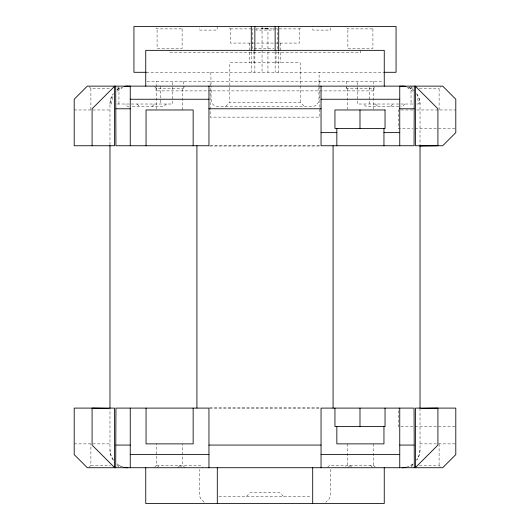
<?xml version="1.0" encoding="UTF-8"?>
<svg xmlns="http://www.w3.org/2000/svg" width="530" height="530" viewBox="0 0 530 530"><rect width="100%" height="100%" fill="white"/><g stroke="black" fill="none" stroke-linecap="round" stroke-linejoin="round"><path stroke-width="0.4" stroke-dasharray="2.65 1.99" d="M154.575 467.248L156.482 465.34L156.489 443.875M182.711 109.975L182.718 88.51L184.625 86.602M330.587 469.368L330.25 496.431L329.296 498.73L325.804 502.221M347.289 443.875L347.283 465.34L345.375 467.248M369.344 104.013L369.357 86.125M300.536 27.931L299.582 28.885L299.563 43.076L230.437 43.076L230.417 28.885L229.464 27.931M118.919 104.013L119.011 86.125M318.914 87.629C318.225 93.293 321.823 105.689 312.707 106.397L217.293 106.397C208.244 105.603 211.868 93.293 211.119 87.629M318.927 86.821L319.166 72.292M156.125 87.715L155.886 90.895L374.114 90.895L373.875 87.715M156.184 86.92L156.608 81.355M109.975 144.637L109.975 104.013L110.584 99.382L113.321 93.836M420.025 408.398L420.025 449.837L419.416 454.468L416.679 460.014M112.976 97.083L111.929 100.475L111.545 104.013L113.195 104.013M117.13 88.51L119.038 86.602M156.125 27.931L157.079 28.885L182.121 28.885L183.075 27.931M152.13 106.397L154.515 104.013M166.44 104.013L164.055 106.397L131.062 106.397M225.648 106.397L229.821 102.224L300.179 102.224L304.352 106.397M346.925 27.931L347.879 28.885L372.921 28.885L373.875 27.931M346.328 87.556L347.283 88.51L373.517 88.51L374.471 87.556M390.63 106.397L393.015 104.013M404.94 104.013L402.555 106.397L400.899 106.397M439.105 109.975L439.105 88.51L441.013 86.602M88.987 467.248L90.895 465.34L90.895 443.875M157.079 467.725L159.464 465.34M177.795 467.725L180.18 465.34M327.639 467.248L329.547 465.34L373.517 465.34L375.425 467.248M347.879 467.725L350.264 465.34M410.962 467.248L412.87 465.34M246.516 496.345L250.12 492.767L279.88 492.767L283.484 496.345M117.017 91.266L122.993 87.443M117.064 89.941L118.919 88.523L121.794 87.331M412.936 463.909L411.081 465.327L406.768 467.115M267.948 28.17L262.052 28.17L261.76 28.885L264.013 28.17L265 28.885L265.987 28.17L268.24 28.885L267.948 28.17L267.948 51.046M230.417 28.885L254.155 28.885M256.05 28.885L299.582 28.885M252.903 48.442L252.479 48.442L252.479 28.885M254.155 48.442L273.851 48.442M277.097 48.442L277.521 48.442L277.521 28.885M146.287 72.292L382.938 72.292M147.029 81.355L382.971 81.355M88.987 86.602L90.895 88.51L110.571 88.51M154.575 86.602L156.482 88.51L182.718 88.51M419.429 88.51L439.105 88.51M117.282 104.013L172.581 104.013L172.581 81.355M412.718 104.013L357.419 104.013L357.419 81.355M416.805 104.013L418.455 104.013L418.071 100.475L417.024 97.083M129.101 106.397L127.445 106.397L125.06 104.013M398.938 106.397L365.945 106.397L363.56 104.013M74.2 109.975L110.101 109.975M412.87 109.975L398.414 109.975L398.414 128.459L412.87 128.459M416.712 109.975L455.8 109.975M415.195 128.459L455.8 128.459M210.324 145.452L319.676 145.452M209.628 146.048L320.372 146.048M209.628 407.802L320.372 407.802M209.628 408.398L320.372 408.398M412.87 426.584L398.414 426.584L398.414 408.1M415.195 426.584L455.8 426.584M74.2 443.875L110.101 443.875M419.899 443.875L455.8 443.875M90.895 465.34L110.571 465.34M156.482 465.34L200.453 465.34L202.838 467.725M419.429 465.34L439.105 465.34L441.013 467.248M218.923 496.345L311.077 496.345M408.206 87.331L411.081 88.523L414.168 90.888M123.232 467.115L118.919 465.327L117.064 463.909M407.007 87.443L412.983 91.266M204.196 502.221L200.704 498.73L199.75 496.431L199.412 469.368M410.962 86.602L412.87 88.51M375.485 104.013L377.87 106.397M136.985 104.013L139.37 106.397M370.536 465.34L372.921 467.725M349.82 465.34L352.205 467.725M185.102 467.725L182.718 465.34L182.711 443.875M179.736 465.34L182.121 467.725M117.13 465.34L119.038 467.248M416.679 93.836L419.416 99.382L420.025 104.013L420.025 145.452M113.321 460.014L110.584 454.468L109.975 449.837L109.975 409.213M373.392 81.355L373.816 86.92M210.834 72.292L211.106 86.821M410.988 86.125L411.081 104.013M373.511 443.875L373.517 465.34M160.643 86.125L160.656 104.013M156.482 88.51L156.489 109.147M439.105 443.875L439.105 465.34M373.517 88.51L373.517 109.147M372.921 28.885L372.921 48.442L347.879 48.442L347.879 28.885M360.4 50.35L360.4 52.735L169.6 52.735L169.6 50.35M347.283 88.51L347.283 109.147M346.686 81.355L346.686 85.33M346.686 86.125L346.686 90.895M330.746 27.931L330.746 30.077L312.859 30.077L312.859 26.5M319.855 81.355L319.855 117.13L210.145 117.13L210.145 81.355M300.179 102.224L300.179 62.752L229.821 62.752L229.821 102.224M280.502 43.076L280.502 62.752M278.714 51.847L278.714 72.292M276.031 51.278L276.031 62.752M275.136 51.847L275.136 72.292M273.944 27.931L273.944 30.077L256.056 30.077L256.056 27.931M267.948 51.847L267.948 72.292M262.052 26.5L262.052 49.416M262.052 50.211L262.052 72.292M254.864 51.847L254.864 72.292M253.969 51.278L253.969 62.752M251.286 51.847L251.286 72.292M249.498 43.076L249.498 62.752M217.141 26.5L217.141 30.077L199.253 30.077L199.253 27.931M183.314 81.355L183.314 85.33M183.314 86.125L183.314 90.895M182.121 28.885L182.121 48.442L157.079 48.442L157.079 28.885M90.895 88.51L90.895 109.975M420.025 449.837A17.887 17.887 0 0 1 416.792 460.093M413.029 464.028A17.887 17.887 0 0 1 408.981 466.36M121.019 466.36A17.887 17.887 0 0 1 116.971 464.028M113.208 460.093A17.887 17.887 0 0 1 109.975 449.837M109.975 104.013A17.887 17.887 0 0 1 113.208 93.757M116.971 89.822A17.887 17.887 0 0 1 121.019 87.49M408.981 87.49A17.887 17.887 0 0 1 413.029 89.822M416.792 93.757A17.887 17.887 0 0 1 420.025 104.013"/><path stroke-width="0.79" d="M114.533 467.513L114.533 408.1L74.2 408.1L74.2 454.608L87.318 467.725L442.683 467.725L455.8 454.608L455.8 408.1L415.467 408.1L415.467 467.513M415.467 86.337L415.467 145.75L442.683 145.75L455.8 132.632L455.8 99.243L442.683 86.125L87.318 86.125L74.2 99.243L74.2 145.75L114.533 145.75L114.533 86.337M114.745 86.125L92.087 108.782L92.087 145.75M415.255 467.725L437.912 445.067L437.912 408.1L421.648 408.372M414.301 86.125L414.062 145.75L321.048 145.75L321.048 86.125M115.699 467.725L115.938 408.1L208.952 408.1L208.952 467.725M126.431 86.476L129.976 86.125M420.025 146.048L437.912 145.75L437.912 108.782L415.255 86.125M146.287 72.292L133.938 72.292L133.938 26.5L396.062 26.5L396.062 72.292L383.713 72.292M130.248 99.243L208.952 99.243M321.048 99.243L399.752 99.243M115.938 108.782L130.248 108.782M208.952 108.782L321.048 108.782M399.752 108.782L414.062 108.782M321.048 132.632L336.848 132.632M383.952 132.632L399.752 132.632M115.938 445.067L130.248 445.067M208.952 445.067L321.048 445.067M399.752 445.067L414.062 445.067M130.248 454.608L208.952 454.608M321.048 454.608L399.752 454.608M108.352 408.372L92.087 408.1L92.087 445.067L114.745 467.725M400.024 86.125L403.568 86.476M115.699 86.125L115.938 145.75L208.952 145.75L208.952 86.125M414.301 467.725L414.062 408.1L321.048 408.1L321.048 467.725M420.025 145.75L420.025 408.398M399.752 86.125L399.752 145.75M399.752 408.1L399.752 467.725M385.032 408.1L385.032 426.584L334.947 426.584L334.947 408.1M384.25 86.125L384.25 50.35L145.75 50.35L145.75 86.125M384.25 467.725L384.25 503.5L145.75 503.5L145.75 467.725M383.952 128.459L383.952 145.75M383.952 426.584L383.952 443.875L336.848 443.875L336.848 426.584M359.989 109.975L359.989 128.459M359.989 408.1L359.989 426.584M336.848 128.459L336.848 145.75M333.078 145.75L333.078 408.1M312.7 467.725L312.7 503.5M278.714 26.5L278.714 50.211M275.136 26.5L275.136 50.211M254.864 26.5L254.864 50.211M251.286 26.5L251.286 50.211M217.3 467.725L217.3 503.5M196.922 145.75L196.922 408.1M193.152 145.75L193.152 109.975L146.048 109.975L146.048 145.75M193.152 408.1L193.152 443.875L146.048 443.875L146.048 408.1M130.248 86.125L130.248 145.75M130.248 408.1L130.248 467.725M109.975 145.452L109.975 408.398M406.013 467.301A17.887 17.887 0 0 1 402.137 467.725M127.862 467.725A17.887 17.887 0 0 1 123.987 467.301M123.987 86.549A17.887 17.887 0 0 1 127.862 86.125M402.137 86.125A17.887 17.887 0 0 1 406.013 86.549M385.032 109.975L334.947 109.975L334.947 128.459L385.032 128.459L385.032 109.975"/></g></svg>
